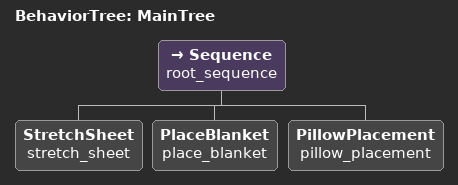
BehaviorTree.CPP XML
<root BTCPP_format="4" main_tree_to_execute = "MainTree" >
    <BehaviorTree ID="MainTree">
       <Sequence name="root_sequence">
           <StretchSheet   name="stretch_sheet"/>
           <PlaceBlanket     name="place_blanket"/>
           <PillowPlacement  name="pillow_placement"/>
       </Sequence>
    </BehaviorTree>
</root>
